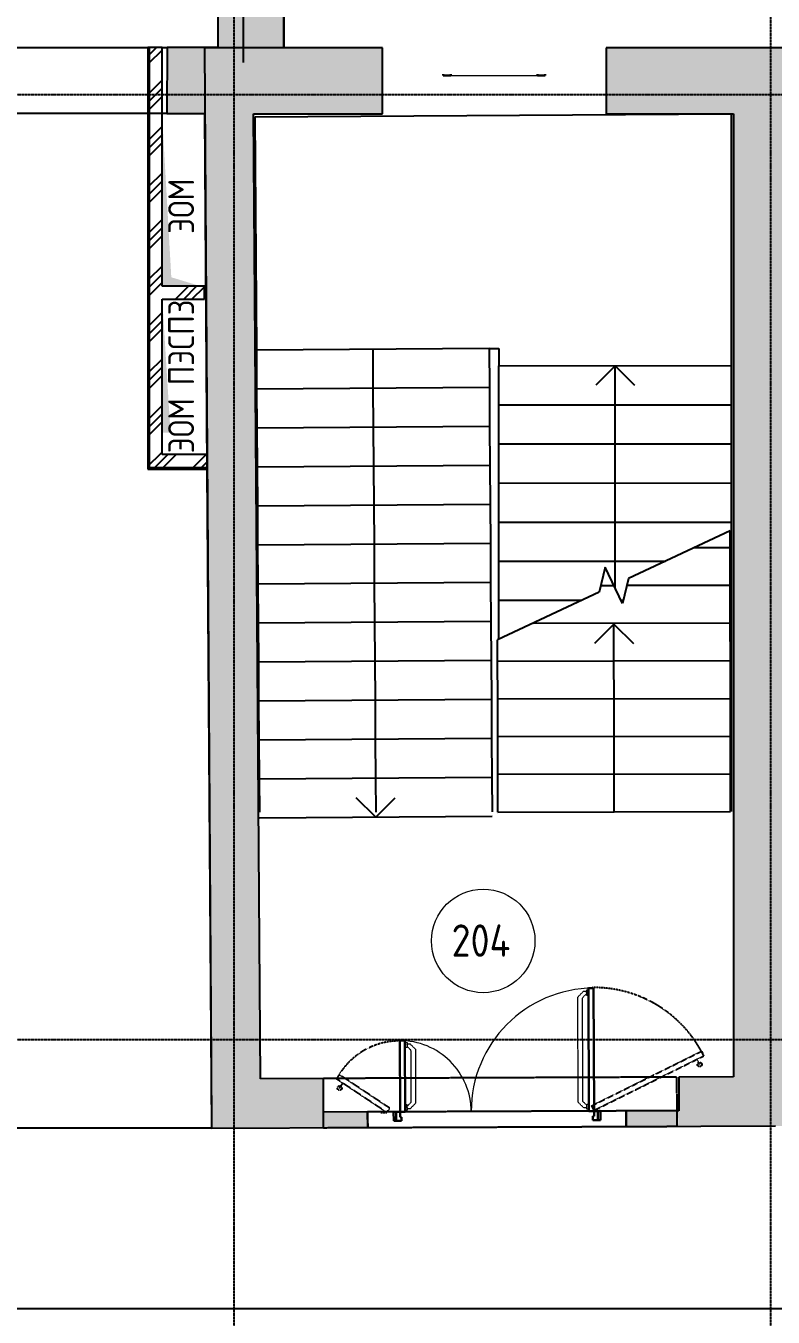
# Model space of a CAD drawing. Header units: millimetres. Extents: x -99936 to 523262, y -63190 to 327013.
# Drawn here: x 110088 to 115867, y 11261 to 21238 of the extents above; entities that cross this region are included whole.
import ezdxf

# ---------------------------------------------------------------- set-up
doc = ezdxf.new("R2010")
doc.units = ezdxf.units.MM
for name, pattern in [('ADSK_Линия сетки', [25, 20, -2.5, 0, -2.5]), ('ADSK_Сверху', [4.5, 3, -1.5]), ('ADSK_Снесено', [4.5, 3, -1.5]), ('ADSK_Штриховая_ш2 п1', [3, 2, -1])]:
    doc.linetypes.add(name, pattern=pattern)
for name, color, linetype, lineweight, true_color in [('_ Окна', 5, 'Continuous', 30, 0x0000ff), ('Линии', 7, 'Continuous', 9, 0x00a600), ('Стены внутренние', 5, 'Continuous', 18, 0x0000ff), ('Стены наружные', 1, 'ADSK_Снесено', 18, 0xff0000)]:
    doc.layers.add(name, color=color, linetype=linetype, lineweight=lineweight, true_color=true_color)
for name, color, linetype, lineweight in [('Аннотация', 7, 'Continuous', 9), ('Двери', 251, 'Continuous', 18), ('Лестницы', 7, 'Continuous', 18), ('Марки помещений', 7, 'Continuous', 20), ('Окна', 251, 'Continuous', 18), ('Перекрытие', 7, 'Continuous', 18), ('Стрелки вверх', 7, 'Continuous', 18), ('Узлы', 7, 'Continuous', 18)]:
    doc.layers.add(name, color=color, linetype=linetype, lineweight=lineweight)
doc.styles.add('GOST Common_1', font='GOST Common_0.ttf', dxfattribs={"width": 0.9, "height": 200})
doc.styles.add('GOST Common_2', font='GOST Common_0.ttf', dxfattribs={"width": 0.9, "height": 250})
pattern_1 = [(45, (108139.4, 150), (-179.605, 179.605), []), (45, (108202.9, 150), (0, 359.2102), []), (45, (108075.9, 150), (0, 359.2102), [])]

# ---------------------------------------------------------------- blocks, each defined once
blk = doc.blocks.new('Витраж-тент со смещением вовне - 60мм 30 сдвиг верхнее без сетки-1467095-02 План 2-го этажа маркировочный')
at = {"layer": '_ Окна'}
for p, q in [((-395, -35), (-395, -45)), ((-395, -45), (-395, -35)), ((-335, -45), (-395, -45)), ((-335, -35), (-335, -45)), ((335, -35), (335, -45)), ((335, -45), (395, -45)), ((395, -45), (395, -35)), ((395, -45), (395, -35))]:
    blk.add_line(p, q, dxfattribs=at)
at = {"layer": 'Окна'}
blk.add_line((-335, -45), (335, -45), dxfattribs=at)
blk = doc.blocks.new('AC_Дверь_Двупольная - Д-16л 1500х2200h 2-2314638-02 План 2-го этажа маркировочный')
at = {"layer": 'Двери', "lineweight": 30}
for p, q in [((750, 1010), (710, 1010)), ((710, 1010), (710, 60)), ((750, 60), (750, 1010)), ((-750, 610), (-710, 610)), ((-750, 60), (-750, 610)), ((-710, 610), (-710, 60)), ((-800, 60), (-780, 60)), ((-800, -10), (-800, 60)), ((-780, 60), (-750, 60)), ((-780, -10), (-780, 60)), ((-780, 60), (-780, -10)), ((-710, 60), (-750, 60)), ((-750, 60), (-750, 20)), ((-750, 20), (-740, 20)), ((-740, 20), (-740, -10)), ((710, 60), (750, 60)), ((750, 20), (740, 20)), ((740, 20), (740, -10)), ((780, 60), (750, 60)), ((750, 60), (750, 20)), ((780, -10), (780, 60)), ((800, 60), (780, 60)), ((780, 60), (780, -10)), ((800, -10), (800, 60)), ((-780, -10), (-800, -10)), ((-740, -10), (-780, -10)), ((740, -10), (780, -10)), ((780, -10), (800, -10))]:
    blk.add_line(p, q, dxfattribs=at)
at = {"layer": 'Двери', "linetype": 'ADSK_Сверху', "lineweight": 9}
for p, q in [((670.3, 984.5), (627.5, 941.7)), ((627.5, 128.4), (627.5, 941.7)), ((694, 965.7), (663.9, 935.6)), ((663.9, 134.4), (663.9, 935.6)), ((694, 984.5), (670.3, 984.5)), ((710, 995), (694, 995)), ((694, 995), (694, 956.5)), ((694, 975.8), (694, 984.5)), ((694, 956.5), (710, 956.5)), ((-710, 595), (-694, 595)), ((-694, 556.5), (-710, 556.5)), ((-694, 595), (-694, 556.5)), ((-694, 575.8), (-694, 584.5)), ((-694, 584.5), (-670.3, 584.5)), ((-694, 565.7), (-663.9, 535.6)), ((-670.3, 584.5), (-627.5, 541.7)), ((-663.9, 134.4), (-663.9, 535.6)), ((-627.5, 128.4), (-627.5, 541.7)), ((-694, 113.5), (-710, 113.5)), ((-694, 104.3), (-663.9, 134.4)), ((-694, 75), (-694, 113.5)), ((-670.3, 85.6), (-627.5, 128.4)), ((670.3, 85.6), (627.5, 128.4)), ((694, 104.3), (663.9, 134.4)), ((694, 75), (694, 113.5)), ((694, 113.5), (710, 113.5)), ((-710, 75), (-694, 75)), ((-694, 94.3), (-694, 85.6)), ((-694, 85.6), (-670.3, 85.6)), ((694, 85.6), (670.3, 85.6)), ((710, 75), (694, 75))]:
    blk.add_line(p, q, dxfattribs=at)
at = {"layer": 'Двери'}
for centre, radius, start, end in [((750, 60), 950, 90, 180), ((-750, 60), 550, 360, 90)]:
    blk.add_arc(centre, radius, start, end, dxfattribs=at)
blk = doc.blocks.new('ADSK_Марка_Помещение_ОдноЗначение - Номер-247393-02 План 2-го этажа маркировочный')
at = {"layer": 'Марки помещений'}
blk.add_circle((0, 0), 4, dxfattribs=at)

msp = doc.modelspace()

# ---------------------------------------------------------------- hatches: boundary and pattern name
at = {"layer": 'Стены внутренние', "lineweight": 25, "true_color": 0x636466}
h = msp.add_hatch(color=251, dxfattribs=at)
h.paths.add_polyline_path([(111250.375, 20560.991), (111572.899, 20560.991), (111572.899, 21070.991), (111180.214, 21070.991), (111178.299, 20560.991), (111180.214, 20560.991)])
h.paths.add_polyline_path([(109140.186, 20560.991), (109143.403, 21070.991), (108866.817, 21070.991), (108866.817, 20560.991), (108912.246, 20560.991)])
h = msp.add_hatch(dxfattribs=at)
h.set_pattern_fill('FP_1', color=251, style=0, pattern_type=2)
h.set_pattern_definition(pattern_1)
h.paths.add_polyline_path([(111143.194, 20560.991), (111143.194, 21070.991), (111043.194, 21070.991), (111043.194, 20560.991)])
h = msp.add_hatch(dxfattribs=at)
h.set_pattern_fill('FP_1', color=251, style=0, pattern_type=2)
h.set_pattern_definition(pattern_1)
h.paths.add_polyline_path([(111043.194, 17924.933), (111143.194, 17924.933), (111143.194, 20560.991), (111043.194, 20560.991), (111043.194, 18038.739)])
for points in [[(111524.619, 12721.136), (111904.618, 12722.627), (111849.52, 20558.632), (111572.899, 20558.632), (111572.794, 20560.991), (111469.494, 20560.991), (111523.731, 12847.514)], [(115560.207, 13116.978), (115940.207, 13118.469), (115940.207, 20558.632), (115560.207, 20558.632), (115560.207, 14580.767)], [(111904.618, 12722.627), (112390.923, 12724.536), (112389.432, 13104.533), (111901.946, 13102.62), (111903.74, 12847.514)]]:
    msp.add_hatch(color=251, dxfattribs=at).paths.add_polyline_path(points)
h = msp.add_hatch(dxfattribs=at)
h.set_pattern_fill('FP_1', color=251, style=0, pattern_type=2)
h.set_pattern_definition(pattern_1)
h.paths.add_polyline_path([(111443.194, 19124.933), (111469.421, 19124.933), (111469.421, 19224.933), (111143.194, 19224.933), (111143.194, 19124.933), (111432.922, 19124.933)])
h = msp.add_hatch(dxfattribs=at)
h.set_pattern_fill('FP_1', color=251, style=0, pattern_type=2)
h.set_pattern_definition(pattern_1)
h.paths.add_polyline_path([(111488.733, 17824.933), (111488.03, 17924.933), (111043.194, 17924.933), (111043.194, 17824.933), (111469.494, 17824.933)])
h = msp.add_hatch(color=251, dxfattribs=at)
h.paths.add_polyline_path([(115138.008, 12735.318), (116459.977, 12740.506), (116458.486, 13120.503), (115136.517, 13115.315), (115137.568, 12847.512)])
h.paths.add_polyline_path([(117255.007, 12743.626), (117460.264, 12744.432), (117458.773, 13124.429), (117253.515, 13123.624), (117254.599, 12847.512)])
h.paths.add_polyline_path([(118490.256, 12748.475), (118934.636, 12750.219), (118934.636, 13130.222), (118488.765, 13128.472), (118490.25, 12750.219)])
h = msp.add_hatch(color=251, dxfattribs=at)
h.paths.add_polyline_path([(112390.923, 12724.536), (112731.689, 12725.874), (112731.218, 12845.873), (112390.452, 12844.535)])
h.paths.add_polyline_path([(114731.674, 12733.723), (115138.008, 12735.318), (115136.517, 12855.313), (114731.203, 12853.722), (114731.227, 12847.512)])
at = {"layer": 'Стены наружные', "linetype": 'Continuous', "lineweight": 25, "true_color": 0x636466}
h = msp.add_hatch(color=251, dxfattribs=at)
h.paths.add_polyline_path([(111849.52, 21068.632), (112082.899, 21068.632), (112082.899, 22219.908), (111572.899, 22219.908), (111572.899, 21068.632), (111741.844, 21068.632)])
h.paths.add_polyline_path([(111741.844, 23989.908), (112082.899, 23989.908), (112082.899, 26209.793), (111572.899, 26209.793), (111572.899, 23989.908), (111735.527, 23989.908)])
h.paths.add_polyline_path([(112082.899, 27979.793), (112082.899, 30239.622), (111572.899, 30239.622), (111572.899, 27979.793), (111741.844, 27979.793)])
h.paths.add_polyline_path([(111718.832, 32009.622), (112082.899, 32009.622), (112082.899, 34251.898), (111572.899, 34251.898), (111572.899, 32009.622)])
h.paths.add_polyline_path([(111710.479, 36021.898), (112082.899, 36021.898), (112082.899, 43878.869), (111572.899, 43878.869), (111572.899, 36021.898), (111708.226, 36021.898)])
h = msp.add_hatch(color=251, dxfattribs=at)
h.paths.add_polyline_path([(118930.718, 20558.632), (119440.718, 20558.632), (119440.718, 21068.632), (118304.946, 21068.632), (118304.946, 20558.632)])
h.paths.add_polyline_path([(116574.946, 20558.632), (116574.946, 21068.632), (114575.137, 21068.632), (114575.137, 20558.632), (116493.157, 20558.632)])
h.paths.add_polyline_path([(112845.137, 20558.632), (112845.137, 21068.632), (111572.899, 21068.632), (111572.899, 20558.632), (112082.899, 20558.632)])
at = {"layer": 'Узлы', "lineweight": 25, "true_color": 0x636466}
for points in [[(111143.194, 19224.933), (111443.194, 19224.933), (111213.121, 19294.86), (111143.194, 20524.933), (111143.194, 19294.86)], [(111206.96, 18094.429), (111143.194, 19124.933), (111143.194, 18094.458)]]:
    msp.add_hatch(color=251, dxfattribs=at).paths.add_polyline_path(points)

# ---------------------------------------------------------------- linework, layer by layer
at = {"linetype": 'ADSK_Линия сетки', "lineweight": 25}
for p, q in [((111699.31, -3863.552), (111699.31, 44571.852)), ((115849.31, -3863.552), (115849.31, 21818.801)), ((97053.175, 20706.788), (165281.118, 20706.788)), ((97053.175, 13406.788), (165281.118, 13406.788))]:
    msp.add_line(p, q, dxfattribs=at)
at = {"color": 251, "lineweight": 25, "true_color": 0x636466}
for points in [[(108429.898, 8679.252), (101998.357, 8679.252), (101860.648, 43878.869), (112082.899, 43878.869), (112082.899, 21068.632), (111469.494, 21068.632), (111521.033, 13231.218)], [(108910.526, 11328.12), (154861.073, 11328.12), (154859.252, 21054.566), (154172.612, 21084.059)], [(111521.033, 13231.218), (111524.619, 12721.218), (108910.526, 12721.218), (108910.526, 11068.396)]]:
    msp.add_lwpolyline(points, dxfattribs=at)
at = {"layer": 'Лестницы', "color": 251, "lineweight": 25, "true_color": 0x636466}
for p, q in [((115544.35, 20556.266), (111859.226, 20532.432)), ((115544.947, 18612.091), (115544.35, 20556.266)), ((111859.226, 20532.432), (111870.867, 18732.47)), ((113670.83, 18744.111), (111870.867, 18732.47)), ((113670.83, 18744.111), (111870.867, 18732.47)), ((111870.867, 18732.47), (111872.816, 18431.176)), ((113670.83, 18744.111), (113744.907, 18744.59)), ((113670.83, 18744.111), (113672.778, 18442.817)), ((113744.907, 18744.59), (113744.948, 18611.538)), ((113744.948, 18611.538), (115544.947, 18612.091)), ((113744.948, 18611.538), (115544.947, 18612.091)), ((113745.04, 18309.438), (113744.948, 18611.538)), ((115545.04, 18309.991), (115544.947, 18612.091)), ((113672.778, 18442.817), (111872.816, 18431.176)), ((113672.778, 18442.817), (111872.816, 18431.176)), ((111872.816, 18431.176), (111874.764, 18129.882)), ((113672.778, 18442.817), (113674.727, 18141.524)), ((113745.04, 18309.438), (115545.04, 18309.991)), ((113745.04, 18309.438), (115545.04, 18309.991)), ((113745.133, 18007.338), (113745.04, 18309.438)), ((115545.133, 18007.891), (115545.04, 18309.991)), ((113674.727, 18141.524), (111874.764, 18129.882)), ((113674.727, 18141.524), (111874.764, 18129.882)), ((111874.764, 18129.882), (111876.713, 17828.589)), ((113674.727, 18141.524), (113676.675, 17840.23)), ((113745.133, 18007.338), (115545.133, 18007.891)), ((113745.133, 18007.338), (115545.133, 18007.891)), ((113745.226, 17705.238), (113745.133, 18007.338)), ((115545.226, 17705.791), (115545.133, 18007.891)), ((113676.675, 17840.23), (111876.713, 17828.589)), ((113676.675, 17840.23), (111876.713, 17828.589)), ((111876.713, 17828.589), (111878.662, 17527.295)), ((113676.675, 17840.23), (113678.624, 17538.936)), ((113745.226, 17705.238), (115545.226, 17705.791)), ((113745.226, 17705.238), (115545.226, 17705.791)), ((113745.319, 17403.138), (113745.226, 17705.238)), ((115545.319, 17403.691), (115545.226, 17705.791)), ((113678.624, 17538.936), (111878.662, 17527.295)), ((113678.624, 17538.936), (111878.662, 17527.295)), ((111878.662, 17527.295), (111880.61, 17226.001)), ((113678.624, 17538.936), (113680.573, 17237.643)), ((113745.319, 17403.138), (115545.319, 17403.691)), ((113745.319, 17403.138), (115545.319, 17403.691)), ((113745.412, 17101.038), (113745.319, 17403.138)), ((115545.412, 17101.591), (115545.319, 17403.691)), ((115534.552, 17336.028), (114748.508, 16967.751)), ((115534.785, 17207.951), (115534.552, 17336.028)), ((113680.573, 17237.643), (111880.61, 17226.001)), ((113680.573, 17237.643), (111880.61, 17226.001)), ((111880.61, 17226.001), (111882.559, 16924.708)), ((113680.573, 17237.643), (113682.521, 16936.349)), ((115260.123, 17207.453), (115534.785, 17207.951)), ((115260.123, 17207.453), (115534.785, 17207.951)), ((115535.314, 16916.352), (115534.785, 17207.951)), ((113745.412, 17101.038), (115033.838, 17101.434)), ((113745.412, 17101.038), (115033.838, 17101.434)), ((113745.505, 16798.938), (113745.412, 17101.038)), ((115534.978, 17101.588), (115545.412, 17101.591)), ((115534.978, 17101.588), (115545.412, 17101.591)), ((115545.505, 16799.491), (115545.412, 17101.591)), ((114569.024, 17056.208), (114522.123, 16861.685)), ((114701.606, 16773.228), (114569.024, 17056.208)), ((114748.508, 16967.751), (114701.606, 16773.228)), ((113682.521, 16936.349), (111882.559, 16924.708)), ((113682.521, 16936.349), (111882.559, 16924.708)), ((111882.559, 16924.708), (111884.507, 16623.414)), ((113682.521, 16936.349), (113684.47, 16635.055)), ((114522.123, 16861.685), (113736.079, 16493.408)), ((114534.866, 16914.536), (114635.315, 16914.718)), ((114534.866, 16914.536), (114635.315, 16914.718)), ((114735.765, 16914.9), (115535.314, 16916.352)), ((114735.765, 16914.9), (115535.314, 16916.352)), ((115535.843, 16624.752), (115535.314, 16916.352)), ((113745.505, 16798.938), (114388.618, 16799.135)), ((113745.505, 16798.938), (114388.618, 16799.135)), ((113745.598, 16497.868), (113745.505, 16798.938)), ((114689.425, 16799.228), (114707.877, 16799.234)), ((114689.425, 16799.228), (114707.877, 16799.234)), ((115535.526, 16799.488), (115545.505, 16799.491)), ((115535.526, 16799.488), (115545.505, 16799.491)), ((115545.598, 16497.391), (115545.505, 16799.491)), ((113684.47, 16635.055), (111884.507, 16623.414)), ((113684.47, 16635.055), (111884.507, 16623.414)), ((111884.507, 16623.414), (111886.456, 16322.12)), ((113684.47, 16635.055), (113686.418, 16333.762)), ((114010.507, 16621.983), (115535.843, 16624.752)), ((114010.507, 16621.983), (115535.843, 16624.752)), ((115536.373, 16333.153), (115535.843, 16624.752)), ((113736.375, 16329.885), (113736.079, 16493.408)), ((115536.074, 16497.388), (115545.598, 16497.391)), ((115536.074, 16497.388), (115545.598, 16497.391)), ((115545.691, 16195.291), (115545.598, 16497.391)), ((113686.418, 16333.762), (111886.456, 16322.12)), ((113686.418, 16333.762), (111886.456, 16322.12)), ((111886.456, 16322.12), (111888.405, 16020.827)), ((113686.418, 16333.762), (113688.367, 16032.468)), ((113736.375, 16329.885), (115536.373, 16333.153)), ((113736.375, 16329.885), (115536.373, 16333.153)), ((113736.905, 16038.286), (113736.375, 16329.885)), ((115536.902, 16041.553), (115536.373, 16333.153)), ((115536.623, 16195.288), (115545.691, 16195.291)), ((115536.623, 16195.288), (115545.691, 16195.291)), ((115545.784, 15893.191), (115545.691, 16195.291)), ((113688.367, 16032.468), (111888.405, 16020.827)), ((113688.367, 16032.468), (111888.405, 16020.827)), ((111888.405, 16020.827), (111890.353, 15719.533)), ((113688.367, 16032.468), (113690.316, 15731.174)), ((113736.905, 16038.286), (115536.902, 16041.553)), ((113736.905, 16038.286), (115536.902, 16041.553)), ((113737.434, 15746.686), (113736.905, 16038.286)), ((115537.431, 15749.954), (115536.902, 16041.553)), ((115537.171, 15893.189), (115545.784, 15893.191)), ((115537.171, 15893.189), (115545.784, 15893.191)), ((115545.876, 15591.091), (115545.784, 15893.191)), ((113690.316, 15731.174), (111890.353, 15719.533)), ((113690.316, 15731.174), (111890.353, 15719.533)), ((111890.353, 15719.533), (111892.302, 15418.239)), ((113690.316, 15731.174), (113692.264, 15429.88)), ((113737.434, 15746.686), (115537.431, 15749.954)), ((113737.434, 15746.686), (115537.431, 15749.954)), ((113737.963, 15455.087), (113737.434, 15746.686)), ((115537.96, 15458.354), (115537.431, 15749.954)), ((115537.72, 15591.089), (115545.876, 15591.091)), ((115537.72, 15591.089), (115545.876, 15591.091)), ((115545.969, 15288.991), (115545.876, 15591.091)), ((113692.264, 15429.88), (111892.302, 15418.239)), ((113692.264, 15429.88), (111892.302, 15418.239)), ((111892.302, 15418.239), (111893.965, 15161.148)), ((113692.264, 15429.88), (113693.981, 15164.415)), ((113737.963, 15455.087), (115537.96, 15458.354)), ((113737.963, 15455.087), (115537.96, 15458.354)), ((113738.493, 15163.487), (113737.963, 15455.087)), ((115538.49, 15166.755), (115537.96, 15458.354)), ((115538.268, 15288.989), (115545.969, 15288.991)), ((115538.268, 15288.989), (115545.969, 15288.991)), ((115546.007, 15167.777), (115545.969, 15288.991)), ((113738.493, 15163.487), (115538.49, 15166.755)), ((113738.493, 15163.487), (115538.49, 15166.755)), ((113694.213, 15128.587), (111894.251, 15116.946))]:
    msp.add_line(p, q, dxfattribs=at)
at = {"layer": 'Линии', "color": 251, "linetype": 'ADSK_Штриховая_ш2 п1', "lineweight": 25, "true_color": 0x636466}
for p, q in [((114461.997, 12893.158), (115313.109, 13315.189)), ((114479.767, 12857.322), (115330.878, 13279.352)), ((115313.109, 13315.189), (115330.878, 13279.352)), ((115298.548, 13213.093), (115278.557, 13253.409)), ((112491.151, 13100.474), (112513.302, 13133.781)), ((112879.84, 12841.984), (112491.151, 13100.474)), ((112901.991, 12875.291), (112513.302, 13133.781)), ((112514.861, 13030.664), (112539.78, 13068.135)), ((112879.84, 12841.984), (112901.991, 12875.291)), ((114461.997, 12893.158), (114479.767, 12857.322)), ((112829.843, 12841.504), (112879.84, 12841.984)), ((114479.767, 12857.322), (114529.765, 12857.802))]:
    msp.add_line(p, q, dxfattribs=at)
for centre in [(115298.548, 13213.093), (112514.861, 13030.664)]:
    msp.add_circle(centre, 17, dxfattribs=at)
for centre, radius, start, end in [((114479.767, 12857.322), 950, 26.3748748, 90.6123239), ((112979.804, 12842.96), 552.354, 90, 152.211354)]:
    msp.add_arc(centre, radius, start, end, dxfattribs=at)
at = {"layer": 'Перекрытие', "color": 251, "linetype": 'ADSK_Сверху', "lineweight": 25, "true_color": 0x636466}
msp.add_line((111754.972, 25609.475), (111768.922, 20955.289), dxfattribs=at)
at = {"layer": 'Стены внутренние', "color": 251, "lineweight": 25, "true_color": 0x636466}
for p, q in [((109143.403, 21070.991), (111031.194, 21070.991)), ((111031.194, 21070.991), (111031.194, 17812.933)), ((111143.194, 21070.991), (111031.194, 21070.991)), ((111143.194, 19224.933), (111143.194, 21070.991)), ((111143.194, 21070.991), (111180.214, 21070.991)), ((111180.214, 21070.991), (111178.299, 20560.991)), ((111572.899, 21070.991), (111180.214, 21070.991)), ((111031.194, 20560.991), (109140.186, 20560.991)), ((111143.194, 20560.991), (111031.194, 20560.991)), ((111178.299, 20560.991), (111143.194, 20560.991)), ((111178.299, 20560.991), (111469.494, 20560.991)), ((111469.494, 20560.991), (111488.803, 17814.933)), ((111901.946, 13102.62), (111849.52, 20558.632)), ((115560.207, 20558.632), (115560.207, 13116.978)), ((111469.421, 19224.933), (111143.194, 19224.933)), ((111469.421, 19124.933), (111469.421, 19224.933)), ((111143.194, 17924.933), (111143.194, 19124.933)), ((111143.194, 19124.933), (111469.421, 19124.933)), ((111488.03, 17924.933), (111143.194, 17924.933)), ((111031.194, 17812.933), (111488.817, 17812.933)), ((111488.817, 17812.933), (111524.619, 12721.136)), ((112389.432, 13104.533), (111901.946, 13102.62)), ((112390.452, 12844.535), (112389.432, 13104.533)), ((115560.207, 13116.978), (115136.517, 13115.315)), ((115136.517, 13115.315), (115137.537, 12855.317)), ((112731.218, 12845.873), (112390.452, 12844.535)), ((112731.689, 12725.874), (112731.218, 12845.873)), ((115137.537, 12855.317), (114731.203, 12853.722)), ((114731.203, 12853.722), (114731.674, 12733.723)), ((111524.619, 12721.136), (112731.689, 12725.874)), ((114731.674, 12733.723), (115885.581, 12738.252))]:
    msp.add_line(p, q, dxfattribs=at)
at = {"layer": 'Стены внутренние', "color": 251, "linetype": 'ADSK_Сверху', "lineweight": 25, "true_color": 0x636466}
for p, q in [((115120.507, 13115.252), (112389.432, 13104.533)), ((112390.923, 12724.536), (112389.432, 13104.533)), ((115120.507, 13115.252), (115121.998, 12735.255)), ((115129.246, 12873.64), (115121.455, 12873.573)), ((115129.246, 12873.64), (115129.443, 12850.503)), ((112390.923, 12724.536), (115121.998, 12735.255))]:
    msp.add_line(p, q, dxfattribs=at)
at = {"layer": 'Стены внутренние', "color": 251, "linetype": 'ADSK_Снесено', "lineweight": 25, "true_color": 0x636466}
for p, q in [((112932.401, 12846.662), (112731.218, 12845.873)), ((112731.218, 12845.873), (112731.689, 12725.874)), ((114442.39, 12852.589), (113022.401, 12847.015)), ((114731.203, 12853.722), (114532.389, 12852.942)), ((114731.674, 12733.723), (114731.203, 12853.722)), ((112731.689, 12725.874), (114731.674, 12733.723))]:
    msp.add_line(p, q, dxfattribs=at)
at = {"layer": 'Стены наружные', "color": 251, "linetype": 'Continuous', "lineweight": 25, "true_color": 0x636466}
for p, q in [((111572.899, 22219.908), (111572.899, 21070.991)), ((112082.899, 21068.632), (112082.899, 22219.908)), ((112845.137, 21068.632), (112082.899, 21068.632)), ((112845.137, 20558.632), (112845.137, 21068.632)), ((116574.946, 21068.632), (114575.137, 21068.632)), ((114575.137, 21068.632), (114575.137, 20558.632)), ((111849.52, 20558.632), (112845.137, 20558.632)), ((114575.137, 20558.632), (115560.207, 20558.632))]:
    msp.add_line(p, q, dxfattribs=at)
at = {"layer": 'Стены наружные', "color": 251, "lineweight": 25, "true_color": 0x636466}
for p, q in [((111033.194, 21070.991), (111033.194, 17812.933)), ((111043.194, 21070.991), (111043.194, 17824.933)), ((111033.194, 17824.933), (111031.194, 17824.933)), ((111031.194, 17814.933), (111488.803, 17814.933)), ((111043.194, 17824.933), (111488.733, 17824.933)), ((111488.817, 17812.933), (111488.803, 17814.933))]:
    msp.add_line(p, q, dxfattribs=at)
at = {"layer": 'Стрелки вверх', "color": 251, "lineweight": 25, "true_color": 0x636466}
for p, q in [((112770.848, 18738.291), (112772.797, 18436.997)), ((114644.948, 18611.814), (114494.994, 18461.768)), ((114645.04, 18309.714), (114644.948, 18611.814)), ((114644.948, 18611.814), (114794.994, 18461.86)), ((112772.797, 18436.997), (112774.746, 18135.703)), ((114645.133, 18007.614), (114645.04, 18309.714)), ((112774.746, 18135.703), (112776.694, 17834.409)), ((114645.226, 17705.514), (114645.133, 18007.614)), ((112776.694, 17834.409), (112778.643, 17533.116)), ((114645.319, 17403.414), (114645.226, 17705.514)), ((112778.643, 17533.116), (112780.591, 17231.822)), ((114645.412, 17101.314), (114645.319, 17403.414)), ((112780.591, 17231.822), (112782.54, 16930.528)), ((114645.476, 16893.031), (114645.412, 17101.314)), ((112782.54, 16930.528), (112784.489, 16629.235)), ((112784.489, 16629.235), (112786.437, 16327.941)), ((114635.86, 16614.718), (114486.132, 16464.446)), ((114636.374, 16331.519), (114635.86, 16614.718)), ((114635.86, 16614.718), (114786.132, 16464.991)), ((112786.437, 16327.941), (112788.386, 16026.647)), ((114636.903, 16039.919), (114636.374, 16331.519)), ((112788.386, 16026.647), (112790.335, 15725.354)), ((114637.433, 15748.32), (114636.903, 16039.919)), ((112790.335, 15725.354), (112792.283, 15424.06)), ((114637.962, 15456.72), (114637.433, 15748.32)), ((112792.283, 15424.06), (112793.973, 15162.782)), ((114638.491, 15165.121), (114637.962, 15456.72)), ((112794.232, 15122.766), (112643.265, 15271.793)), ((112794.232, 15122.766), (112943.259, 15273.733))]:
    msp.add_line(p, q, dxfattribs=at)

# ---------------------------------------------------------------- block references
at = {"layer": '_ Окна', "color": 251, "lineweight": 25, "true_color": 0x636466}
msp.add_blockref('Витраж-тент со смещением вовне - 60мм 30 сдвиг верхнее без сетки-1467095-02 План 2-го этажа маркировочный', (113710.137, 20898.632), dxfattribs=at)
at = {"layer": 'Двери', "color": 251, "linetype": 'ADSK_Сверху', "lineweight": 25, "true_color": 0x636466, "rotation": 0.2248707922040931}
msp.add_blockref('AC_Дверь_Двупольная - Д-16л 1500х2200h 2-2314638-02 План 2-го этажа маркировочный', (113732.631, 12789.802), dxfattribs=at)
at = {"layer": 'Марки помещений', "color": 251, "lineweight": 25, "true_color": 0x636466, "xscale": 99.99999999999993, "yscale": 99.99999999999993, "zscale": 99.99999999999993}
msp.add_blockref('ADSK_Марка_Помещение_ОдноЗначение - Номер-247393-02 План 2-го этажа маркировочный', (113625.253, 14167.334), dxfattribs=at)

# ---------------------------------------------------------------- texts
at = {"layer": 'Аннотация', "color": 251, "lineweight": 25, "true_color": 0x636466, "char_height": 200, "attachment_point": 1, "rotation": 90, "style": 'GOST Common_2'}
for s, insert, width in [('ЭОМ', (111189.609, 19630.88), 555.56944), ('ПЭСПЗ', (111189.609, 18459.342), 858.60731), ('ЭОМ', (111189.609, 17935.467), 555.56944)]:
    msp.add_mtext(s, dxfattribs=dict(at, insert=insert, width=width))
at = {"layer": 'Марки помещений', "color": 251, "lineweight": 25, "true_color": 0x636466, "insert": (113380.445, 14295.059), "char_height": 250, "width": 606.07575, "attachment_point": 1, "style": 'GOST Common_1'}
msp.add_mtext('204', dxfattribs=at)

doc.saveas('drawing.dxf')
